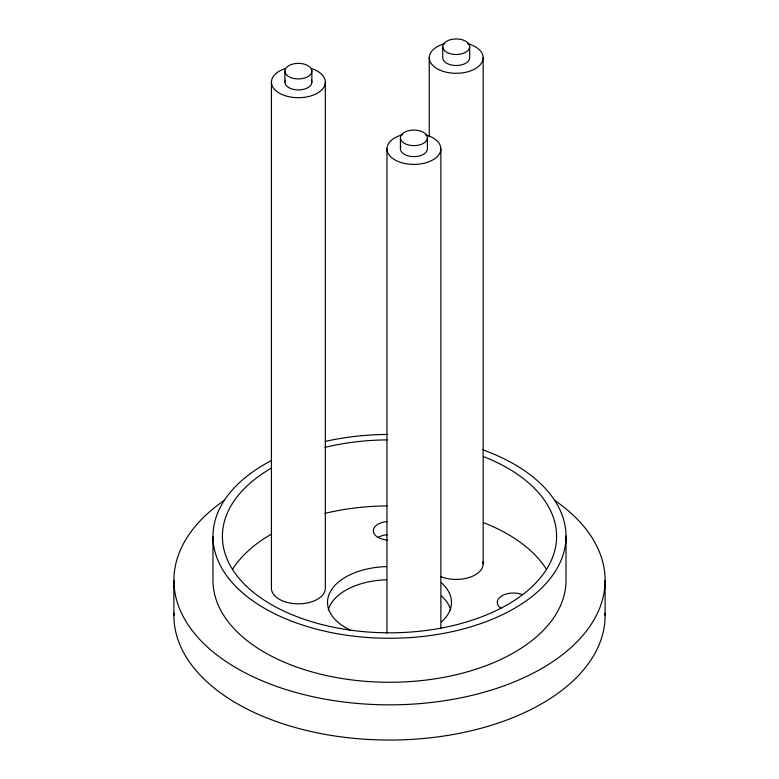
<?xml version="1.0" encoding="UTF-8"?>
<svg xmlns="http://www.w3.org/2000/svg" width="779" height="779" viewBox="0 0 779 779"><rect width="100%" height="100%" fill="white"/><g stroke="black" fill="none" stroke-linecap="round" stroke-linejoin="round"><path stroke-width="1.17" d="M605.108 580.365L605.108 615.566M566.031 536.049L566.031 580.063A176.531 101.922 0 0 1 390.026 682.277A176.531 101.922 0 0 1 212.969 580.667L212.969 536.653M483.155 57.734L483.155 563.86M469.679 46.73A13.477 7.78 0 0 1 449.464 53.469A13.477 7.78 0 0 1 449.464 39.992A13.477 7.78 0 0 1 469.679 46.73L469.679 57.734A13.477 7.78 0 0 1 456.202 65.514A13.477 7.78 0 0 1 442.725 57.734L442.725 46.73M440.865 148.847L440.865 628.205M429.248 57.734L429.248 136.812M427.389 137.844A13.477 7.78 0 0 1 407.174 144.582A13.477 7.78 0 0 1 407.174 131.106A13.477 7.78 0 0 1 427.389 137.844L427.389 148.847A13.477 7.78 0 0 1 412.159 156.56A13.477 7.78 0 0 1 400.893 146.832M400.435 137.844L400.435 148.847M386.959 148.847L386.959 633.074M325.34 82.146L325.34 588.272A26.953 15.561 0 0 1 298.386 603.832A26.953 15.561 0 0 1 271.433 588.272L271.433 82.146M311.863 71.142A13.477 7.78 0 0 1 291.648 77.881A13.477 7.78 0 0 1 291.648 64.404A13.477 7.78 0 0 1 311.863 71.142L311.863 82.146M284.91 71.142L284.91 82.146M173.892 580.365L173.892 615.566M605.069 613.161A215.608 124.484 0 0 1 389.5 740.05A215.608 124.484 0 0 1 173.931 613.161M328.28 609.976A61.989 35.785 0 0 1 386.257 579.829M441.489 596.081A61.989 35.785 0 0 1 450.72 609.976M554.667 500.352A215.608 124.484 0 0 1 537.461 670.904A215.608 124.484 0 0 1 241.539 670.904A215.608 124.484 0 0 1 224.333 500.352M441.489 582.877A61.989 35.785 0 0 1 441.489 621.856M350.492 630.182A61.989 35.785 0 0 1 330.549 591.31A61.989 35.785 0 0 1 386.257 566.625M482.922 561.825A26.953 15.561 0 0 1 470.185 577.161A26.953 15.561 0 0 1 440.748 576.606M311.405 80.13A13.477 7.78 0 0 1 298.386 89.926A13.477 7.78 0 0 1 285.367 80.13M501.092 608.37A16.174 9.338 0 0 1 501.082 596.363A16.174 9.338 0 0 1 521.56 594.28M387.387 540.051A16.174 9.338 0 0 1 373.326 530.791A16.174 9.338 0 0 1 387.387 521.531M378.068 537.393A16.174 9.338 0 0 1 387.387 534.735M232.473 569.391A167.095 96.469 0 0 1 271.345 534.151M324.979 513.38A167.095 96.469 0 0 1 387.095 505.902M483.428 522.582A167.095 96.469 0 0 1 546.527 569.391M467.595 43.634A26.953 15.561 0 0 1 477.342 67.383A26.953 15.561 0 0 1 435.062 67.383A26.953 15.561 0 0 1 444.809 43.634M425.305 134.748A26.953 15.561 0 0 1 435.052 158.497A26.953 15.561 0 0 1 392.772 158.497A26.953 15.561 0 0 1 402.519 134.748M311.863 68.669A26.953 15.561 0 0 1 319.03 92.146A26.953 15.561 0 0 1 277.743 92.146A26.953 15.561 0 0 1 284.91 68.669M482.824 449.834A176.531 101.922 0 0 1 529.963 598.087A176.531 101.922 0 0 1 269.904 611.32A176.531 101.922 0 0 1 271.404 460.593M325.31 441.411A176.531 101.922 0 0 1 387.796 434.439M483.428 456.562A167.095 96.469 0 0 1 521.531 595.477A167.095 96.469 0 0 1 278.999 608.711A167.095 96.469 0 0 1 271.345 468.13M324.979 447.36A167.095 96.469 0 0 1 387.095 439.892"/></g></svg>
